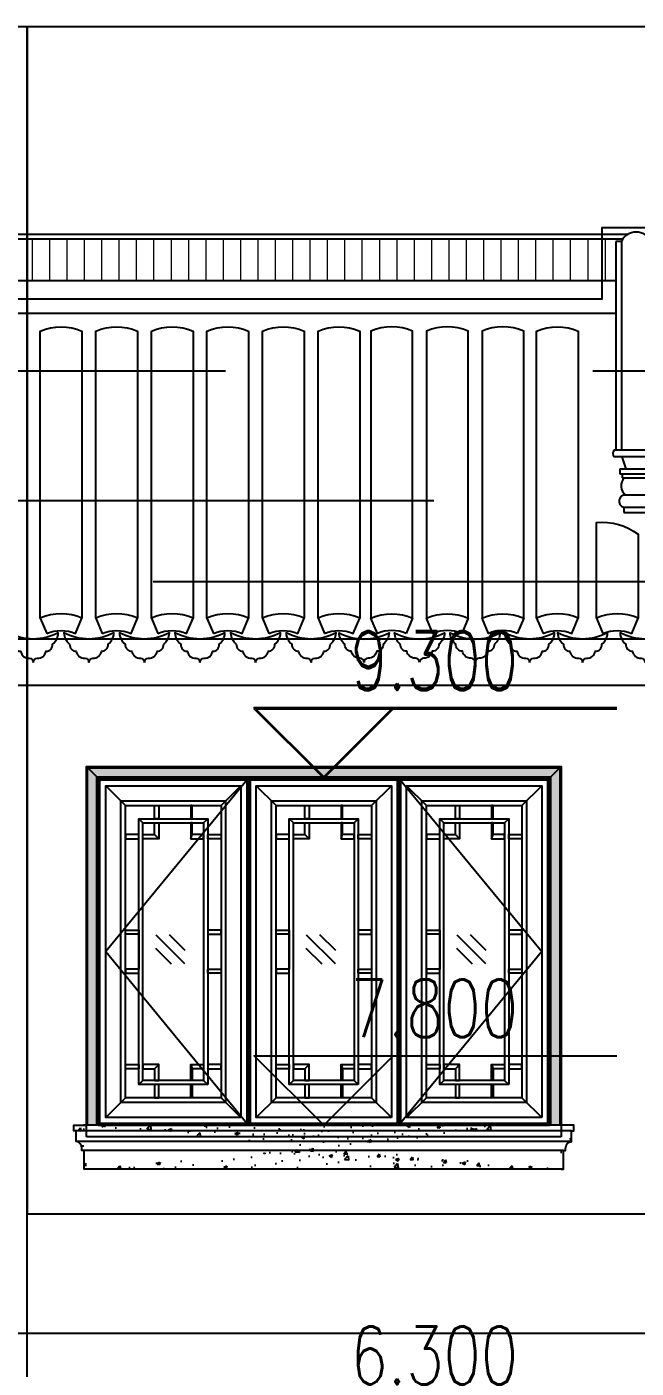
# Model space of a CAD drawing. Extents: x 296441 to 853063, y 459050 to 1117990.
# Drawn here: x 630216 to 632848, y 1089668 to 1095465 of the extents above; entities that cross this region are included whole.
import ezdxf
from ezdxf.xclip import XClip

# ---------------------------------------------------------------- set-up
doc = ezdxf.new("R2010")
doc.units = 0
doc.header["$LTSCALE"] = 1000
doc.header["$XCLIPFRAME"] = 0
for name, pattern in [('CENTER-1', [10, 6.25, -1.25, 1.25, -1.25]), ('CENTER2', [28.574999999999996, 19.05, -3.174999999999999, 3.174999999999999, -3.174999999999999]), ('E1-ELEV-S$0$HIDDEN2', [4.762499999999999, 3.175, -1.5875]), ('E2-E3-ELEV-S$0$$5$CENTER2', [28.575000000000003, 19.05, -3.175, 3.175, -3.175]), ('E2-E3-ELEV-S$0$HIDDEN2', [4.762499999999999, 3.175, -1.5875])]:
    doc.linetypes.add(name, pattern=pattern)
for name, color, linetype in [('95', 95, 'Continuous'), ('E1-ELEV-S$0$A-ELEV-HDDN', 161, 'E1-ELEV-S$0$HIDDEN2'), ('E1-ELEV-S$0$A-ELEV-HEVY', 2, 'Continuous'), ('E1-SECT-6.000-16-24$0$A-ELEV-HEVY', 2, 'Continuous'), ('E1-TEXT-S$0$A-ANNO-LEVL', 3, 'Continuous'), ('E1-TEXT-S$0$A-ANNO-LEVL-TEXT', 255, 'Continuous'), ('E2-E3-ELEV-S$0$$0$A-ELEV-HEVY', 2, 'Continuous'), ('E2-E3-ELEV-S$0$A-ELEV-HDDN', 161, 'E2-E3-ELEV-S$0$HIDDEN2'), ('E2-E3-ELEV-S$0$A-ELEV-HEVY', 2, 'Continuous'), ('E2-E3-ELEV-S$0$A-ELEV-MEDM', 4, 'Continuous'), ('E2-E3-ELEV-S$0$A-ELEV-MEDM-HEVY', 2, 'Continuous'), ('E2-E3-ELEV-S$0$A-ELEV-THIN', 144, 'Continuous'), ('E2-E3-ELEV-S$0$A-ELEV-XTHIN', 5, 'Continuous'), ('E2-E3-ELEV-S$0$G-GRID', 9, 'E2-E3-ELEV-S$0$$5$CENTER2'), ('E2-E3-ELEV-S$0$G-XREF', 2, 'Continuous'), ('E2-E3-TEXT-S$0$A-ANNO-LEVL', 3, 'Continuous'), ('E2-E3-TEXT-S$0$A-ANNO-LEVL-TEXT', 255, 'Continuous'), ('G-GRID', 8, 'CENTER2'), ('G-XREF', 2, 'Continuous'), ('H1-ELEV-N$0$LPM310295$0$A-ELEV-HEVY', 2, 'Continuous'), ('H1-ELEV-N$0$LPM310295$0$A-ELEV-MEDM', 4, 'Continuous'), ('H1-ELEV-N$0$LPM310295$0$A-ELEV-THIN', 145, 'Continuous'), ('ZT1_通用--填充---PM、LM、DY、JD', 8, 'Continuous'), ('主框线', 4, 'Continuous'), ('分格线', 55, 'Continuous'), ('副框内口线', 6, 'Continuous'), ('花格栅', 6, 'Continuous'), ('铝合金花格条', 5, 'Continuous')]:
    doc.layers.add(name, color=color, linetype=linetype)
doc.layers.add('E2-E3-ELEV-S$0$A_PL_4', color=138, linetype='Continuous', lineweight=9)
doc.layers.add('E2-E3-ELEV-S$0$ENTR-DETL-P$0$A-ANNO-NPLT', color=215, linetype='Continuous', plot=False)
doc.layers.add('E2-E3-TEXT-S$0$A-ANNO-NPLT', color=215, linetype='Continuous', plot=False)
doc.styles.add('E1-TEXT-S$0$GOA_01_thin_0.75', font='romans.shx', dxfattribs={"width": 0.75, "bigfont": 'hzdx.shx'})
doc.styles.add('E2-E3-TEXT-S$0$GOA_01_thin_0.75', font='romans.shx', dxfattribs={"width": 0.75, "bigfont": 'hzdx.shx'})

# ---------------------------------------------------------------- blocks, each defined once
blk = doc.blocks.new('E1-ELEV-S')
at = {"layer": 'E1-ELEV-S$0$A-ELEV-HDDN'}
for p, q in [((-120.0000000055879, 10150.00000000116), (6719.999999994412, 10149.99999999767)), ((-120.0000000055879, 9899.99999999348), (6719.999999994412, 9899.99999999348))]:
    blk.add_line(p, q, dxfattribs=at)
at = {"layer": 'E1-ELEV-S$0$A-ELEV-HEVY'}
blk.add_line((-270.0000000055879, 9699.99999999348), (6869.999999994412, 9699.99999999348), dxfattribs=at)
blk = doc.blocks.new('E2-E3-ELEV-S$0$cfdh')
at = {"layer": 'E2-E3-ELEV-S$0$A-ELEV-HDDN'}
for p, q in [((269.5013058764016, 449.9871940054327), (469.5013035935262, 449.9871949982225)), ((469.5013035935262, 449.9871949982225), (1269.501303593512, 199.9871949982225)), ((1269.501303593512, 199.9871949982225), (1256.852192952196, 162.0398630760938))]:
    blk.add_line(p, q, dxfattribs=at)
at = {"layer": 'E2-E3-ELEV-S$0$A-ELEV-MEDM', "ltscale": 0.1}
for p, q in [((-168.6986966973927, 1918.731498606279), (-168.6986966973927, 1610.000000004433)), ((-144.1986967001867, 1918.731498606279), (-168.6986966973927, 1918.731498606279)), ((7.701303285284666, 1918.731498606279), (-16.79869671285269, 1918.731498606279)), ((7.701303284353344, 1918.731498606279), (7.701303284353344, 1727.65082131071)), ((69.4987631754193, 1696.903613181561), (44.99876317821327, 1696.903613181561)), ((69.49876311009575, 1130.250843034159), (69.4987631754193, 1696.903613181561)), ((-168.6986966973927, 1610.000000004433), (-168.6986967668781, 1016.790373409782)), ((1969.075911596447, 1181.594348331713), (2036.456275162316, 1181.594348331713)), ((2037.43998059447, 1153.861710843896), (2036.970132175862, 1176.362101984942)), ((1909.535561881989, 964.4346766381386), (1924.345684105559, 948.9000106377389)), ((1813.727680226817, 826.4536259866181), (1810.954512530036, 810.9189599866841)), ((1810.954512530036, 810.9189599866841), (1832.248424035526, 798.3453441800411)), ((1708.936663880042, 714.6337557540137), (1733.064449288911, 700.6441859428633)), ((1646.149016300245, 536.1634646689381), (1603.182705025218, 507.5746035960365)), ((1646.149016300245, 563.7698843798462), (1646.149016300245, 536.1634646689381)), ((1478.447866868257, 475.9843682244282), (1478.447866868257, 428.8542521607924)), ((1555.911500240705, 478.0822369505513), (1481.618281732342, 475.9843682244282)), ((1564.756445603474, 507.5746035960365), (1553.311539687245, 499.7994852264274)), ((1553.311539687245, 499.7994852264274), (1555.911500239774, 478.0822369505513)), ((1603.182705025218, 507.5746035960365), (1564.756445603474, 507.5746035960365)), ((1478.447866868257, 428.8542521607924), (1508.373117181502, 419.395345927016)), ((1508.373117181502, 425.9706569209557), (1635.007293034374, 425.9706569209557)), ((1508.373117181502, 425.9706569209557), (1508.373117181502, 419.395345927016)), ((1635.007293034374, 425.9706569209557), (1668.579384557001, 417.0032525009337)), ((1668.579384557001, 417.0032525009337), (1668.579384557001, 346.1445040006984)), ((1743.558045296959, 316.5966063232954), (1668.579384557001, 346.1445040006984)), ((1743.558045296959, 316.5966063232954), (1720.30789182338, 250.777474141014)), ((1680.506997035845, 89.6063479970071), (1680.506997035845, 183.8016898089882)), ((1699.891250207118, 211.0755214200217), (1699.891250207118, 89.6063479970071)), ((1541.565374709695, 124.6146071052972), (1404.12619326546, 107.2045538418788)), ((1286.114179736047, 94.42729179960224), (1274.815260854593, 36.90915185472477)), ((1286.114179736047, 94.42729179960224), (1274.815260854593, 36.90915185472477)), ((1694.71302820745, 84.42812599687386), (1685.685219035513, 84.42812599687386)), ((1274.815260854593, 36.90915185472477), (1115.434361077889, 49.30993383870009)), ((1274.815260854593, 36.90915185472477), (1115.434361077889, 49.30993383870009))]:
    blk.add_line(p, q, dxfattribs=at)
for centre, radius, start, end in [((-80.4986967065197, 1890.203488748297), 69.79639923127564, 24.12519511123335, 155.8748048887666), ((-47.05394841756788, 1623.235569949969), 117.9011548108178, 38.66962680011129, 62.32752904244445), ((2402.701074612356, 6030.255778610506), 5427.143023274036, 243.8131260003318, 254.4881045449288), ((1391.835608284018, 1468.346894819089), 644.5412249690828, 296.2669937543792, 333.5834405921531), ((1550.147983044415, 1279.85335285476), 478.1719075071324, 318.7279981490861, 341.9620215754309), ((2002.088290639251, 1198.62132453945), 66.88836849820377, 272.3392693140177, 287.1227589131208), ((2014.629799120157, 1156.52027886434), 22.96458932374894, 288.145168213694, 353.3520672930802), ((1348.174222502901, 1358.223709076443), 706.7668945757389, 311.2014603721041, 324.6092543315891), ((1215.064855227291, 1648.7696448651), 888.0560095794029, 252.7199426357466, 301.3493511197576), ((1530.598963184311, 1110.013254723777), 433.7387274557778, 294.2779693101759, 314.0641650377987), ((1696.219848795823, 696.0076058863524), 37.13519166619599, 295.9837296682393, 7.172484510052715), ((1585.054337228677, 677.5118746615808), 128.3014931528567, 298.9054671511618, 353.3374314651888), ((1832.281620789348, 168.0946481817264), 139.1925489650019, 143.5573682519678, 162.0138451121838), ((1609.989518055721, 190.9038017255116), 61.26672068315759, 328.2186206209279, 12.19870255931723), ((1615.202967171586, 162.0064863676998), 68.84509575495693, 18.45641900323251, 41.733300821352), ((1560.925931382022, 151.4221282333929), 33.06772359390928, 196.8425823493224, 261.7375797471219), ((1603.190208568267, 137.6784628124769), 39.44350919701522, 289.6163151388118, 348.06993241074), ((1629.03206725794, 160.0357680337365), 33.06772359390928, 292.6787061660629, 357.5737035737728), ((1078.340137235864, 78.96016893841806), 39.44350919701522, 201.9274122970387, 217.2655814139351), ((1090.089090579233, 79.53256908318508), 39.44350919701522, 310.8832665470734, 343.6509912689265), ((1309.271412867165, 118.0327339133109), 33.06772359393472, 196.8425823493224, 241.8881586196046), ((1309.271412868096, 118.0327339142423), 33.06772359483405, 241.8881586196046, 261.7375797471219), ((1309.271412868096, 118.0327339142423), 33.06772359483405, 241.8881586196046, 261.7375797471219), ((1339.865765057548, 102.8131290760684), 39.44350919701522, 206.3463534965254, 264.7999707442983), ((1339.865765057548, 102.8131290760684), 39.44350919701522, 206.3463534965254, 264.7999707442983), ((1327.098058621443, 32.66049823843423), 32.21109745441515, 39.09372065861597, 73.4176628357041), ((1327.098058621443, 32.66049823796857), 32.21109745441515, 39.09372065861597, 73.4176628357041), ((1381.36693554002, 39.52408772454146), 32.21109745441515, 120.9986229934875, 155.3225652836007), ((1381.36693554002, 39.52408772454146), 32.21109745441515, 120.9986229934875, 155.3225652836007), ((1351.53569005341, 104.289068492395), 39.44350919701522, 289.6163151388118, 348.06993241074), ((1351.53569005341, 104.289068492395), 39.44350919701522, 289.6163151388118, 348.06993241074), ((1377.377548744, 126.6463737136546), 33.06772359390928, 292.6787061660629, 323.9890773120369), ((1377.377548744, 126.6463737136546), 33.06772359390928, 292.6787061660629, 323.9890773120369), ((1601.551521941117, 207.4881493531029), 117.7883220738937, 269.0901812611098, 269.5454945423112), ((1633.02145405396, 72.91348204462338), 32.21109745441515, 120.9986229934875, 155.3225652836007), ((1685.685219035513, 89.6063479970071), 5.178222000000003, 180, 270), ((1694.71302820745, 89.6063479970071), 5.178222000000003, 270, 0), ((1078.340137235864, 78.96016893841806), 39.44350919701522, 217.2655814139351, 260.3810295724567), ((1060.205220417163, 9.999812696394656), 32.21109745441515, 34.67477952731883, 68.9987217184206), ((1060.205220417163, 9.999812696394656), 32.21109745441515, 34.67477952731883, 68.9987217184206), ((1114.841604377187, 12.66165611081306), 32.21109745441515, 116.5796818410615, 150.9036241042224), ((1114.841604377187, 12.66165611034739), 32.21109745441515, 116.5796818410615, 150.9036241042224), ((1090.089090579233, 79.53256908318508), 39.44350919701522, 285.1973739786649, 310.8832665470734), ((1090.089090579233, 79.53256908318508), 39.44350919701522, 285.1973739786649, 310.8832665470734)]:
    blk.add_arc(centre, radius, start, end, dxfattribs=at)
at = {"layer": 'E2-E3-ELEV-S$0$A-ELEV-MEDM-HEVY'}
for centre, radius, start, end in [((-26.4781584154116, 11328.71054626585), 11328.74148941304, 270.1339149727399, 274.2658941968724), ((-47.63296109806106, 11903.85004000392), 11903.88096556716, 274.1615168235259, 274.5765213667059), ((162.39987645582, 7243.284182486856), 7243.308409298905, 275.8620309257637, 277.0194885448149)]:
    blk.add_arc(centre, radius, start, end, dxfattribs=at)
at = {"layer": 'E2-E3-ELEV-S$0$A-ELEV-THIN'}
for p, q in [((-144.1986967001867, 1918.731498606279), (-144.1986967696284, 1016.790373409782)), ((-16.79869671285269, 1918.731498606279), (-16.7986967832112, 1016.790373409782)), ((7.701303284353344, 1727.65082131071), (7.701303214460495, 1016.790373409782)), ((44.99876311284606, 1141.992159960009), (44.99876317821327, 1696.903613181561)), ((15.53613566890999, 987.7586852589484), (-176.5335292266245, 987.7586852589484)), ((15.05891286120459, 1016.790373409898), (-176.0563064189191, 1016.790373409898)), ((-141.8179563087906, 987.7586852589484), (-125.2856584284018, 936.4841602195847)), ((-17.02333224653557, 987.7586852589484), (-35.71173512931273, 936.4841602195847)), ((-150.421258836941, 936.4841602195847), (-10.57613471984223, 936.4841602195847)), ((-150.421258836941, 936.4841602195847), (-150.421258836941, 915.4872521360267)), ((-10.57613471984223, 936.4841602195847), (-10.57613471984223, 915.4872521360267)), ((1909.535561881989, 964.4346766381386), (1852.68870822902, 964.4346766381386)), ((1852.68870822902, 964.4346766381386), (1869.33583570554, 948.9000106377389)), ((1924.345684105559, 948.9000106377389), (1869.33583570554, 948.9000106377389)), ((-150.421258836941, 915.4872521360267), (-10.57613471984223, 915.4872521360267)), ((-141.2954552042793, 915.4872521360267), (-141.2954552052106, 897.502559122895)), ((-141.2954552052106, 897.502559122895), (-19.70193835250393, 897.502559122895)), ((-19.70193835250393, 915.4872521360267), (-19.70193835250393, 897.502559122895)), ((-35.973975378045, 823.3254961015518), (-125.0234181787382, 823.3254961015518)), ((1740.177464518725, 826.4536259866181), (1737.404296821944, 810.9189599866841)), ((1813.727680226817, 826.4536259866181), (1740.177464518725, 826.4536259866181)), ((-135.2085714824061, 771.3042833374675), (-25.78882207530842, 771.3042833374675)), ((-133.8561285901378, 771.3042833374675), (-133.8561285901378, 747.3750839813474)), ((-27.14126496757672, 771.3042833374675), (-27.14126496757672, 747.3750839813474)), ((1810.954512530036, 810.9189599866841), (1737.404296821944, 810.9189599866841)), ((1752.23812569867, 810.9189599866841), (1773.532037204161, 798.3453441800411)), ((1832.248424035526, 798.3453441800411), (1773.532037204161, 798.3453441800411)), ((-133.8561285901378, 747.3750839813474), (-27.14126496757672, 747.3750839813474)), ((1708.936663880042, 714.6337557540137), (1629.041642856813, 714.6337557540137)), ((1629.041642856813, 714.6337557540137), (1652.733528003126, 700.6441859428633)), ((1733.064449288911, 700.6441859428633), (1652.733528003126, 700.6441859428633)), ((1501.464604765206, 521.7682007884468), (1467.13917138151, 499.4317821942132)), ((1512.210363364808, 507.5746035960365), (1501.464604765206, 521.7682007884468)), ((1564.698716613493, 536.1634646689381), (1512.210363364808, 507.5746035960365)), ((1564.698716613493, 564.8213731677133), (1564.698716613493, 536.1634646689381)), ((1564.698716613493, 563.7698843798462), (1646.149016300245, 563.7698843798462)), ((1646.149016300245, 536.1634646689381), (1564.698716613493, 536.1634646689381)), ((1469.728450207069, 477.8037574768859), (1392.144731523498, 483.8819429737378)), ((1481.618281732342, 475.9843682244282), (1392.144731523498, 483.8819429737378)), ((1392.144731523498, 483.8819429737378), (1392.144731523498, 425.1048494710449)), ((1553.311539687245, 499.7994852264274), (1467.13917138151, 499.4317821942132)), ((1467.13917138151, 499.4317821942132), (1469.728450207069, 477.8037574768859)), ((1564.756445603474, 507.5746035960365), (1512.210363364808, 507.5746035960365)), ((1508.373117181502, 383.2308035244096), (1392.144731523498, 425.1048494710449)), ((1537.395743876725, 417.0032525009337), (1508.373117181502, 425.9706569209557)), ((1508.373117181502, 419.395345927016), (1508.373117181502, 383.2308035244096)), ((1537.395743876725, 417.0032525009337), (1668.579384557001, 417.0032525009337)), ((1537.395743876725, 345.4685879100907), (1537.395743876725, 417.0032525009337)), ((1617.151929737098, 314.580474730381), (1537.395743876725, 345.4685879100907)), ((1617.384658489464, 314.6913023547131), (1640.627356670884, 248.8932754469897)), ((1665.332966901449, 209.9976180007543), (1699.891250207176, 211.0755214218843))]:
    blk.add_line(p, q, dxfattribs=at)
for points in [[(-251.879176825707, 291.5000082629595), (-251.8791760098684, 704.309561332022, -0.1926115129468272), (-71.87917604991526, 653.9769418223623), (-71.87917679217935, 291.5000082359511)], [(-11.87917682570696, 291.5000082629595), (-11.87917600986839, 718.1302858998861, -0.1907316668871903), (168.1208239500847, 661.3379383648607), (168.1208232078206, 291.5000082359511)], [(228.120823174293, 291.5000082629595), (228.1208239901316, 645.412361560655, -0.1968188037593983), (408.1208239500847, 612.9188039799083), (408.1208232078206, 291.5000082359511)], [(468.120823174293, 291.5000073148731), (468.1208239901316, 596.717321992186, -0.195296379146535), (648.1208239500847, 556.9747580986332), (648.1208232078206, 291.5000072878647)], [(708.120823174293, 291.5000073148731), (708.1208239901316, 524.1047177564215, -0.1979438243876192), (888.1208239500847, 498.0928507286917), (888.1208232078206, 291.5000072878647)], [(948.1208232284553, 291.5000064525848), (948.1208240442938, 444.1047168941332, -0.1979438243876192), (1128.120824004247, 418.0928498664034), (1128.120823261983, 291.5000064255764)], [(1188.12082348176, 291.5000050453564), (1188.120824297599, 383.5581994183922, -0.1979438243876192), (1368.120824257552, 357.5463323906624), (1368.120823515288, 291.500005018348)], [(-224.1869096220034, 225.0383727911722, -0.1999999998863418), (-99.57152494457841, 225.038372831219), (-71.87917677820951, 291.5000082094084, 0.1999999999128089), (-251.879176825707, 291.5000082629595), (-224.1868287338439, 225.038372831219)], [(15.81309037799656, 225.0383727911722, -0.1999999998863418), (140.4284750554216, 225.038372831219), (168.1208232217905, 291.5000082094084, 0.1999999999128089), (-11.87917682570696, 291.5000082629595), (15.81317126615613, 225.038372831219)], [(255.8130903779966, 225.0383727911722, -0.1999999998863418), (380.4284750554216, 225.038372831219), (408.1208232217905, 291.5000082094084, 0.1999999999128089), (228.120823174293, 291.5000082629595), (255.8131712661561, 225.038372831219)], [(495.8130903779966, 225.0383718430858, -0.1999999998863418), (620.4284750554216, 225.0383718831326), (648.1208232217905, 291.500007261322, 0.1999999999128089), (468.120823174293, 291.5000073148731), (495.8131712661561, 225.0383718831326)], [(735.8130903779966, 225.0383718430858, -0.1999999998863418), (860.4284750554216, 225.0383718831326), (888.1208232217905, 291.500007261322, 0.1999999999128089), (708.120823174293, 291.5000073148731), (735.8131712661561, 225.0383718831326)], [(975.8130904321588, 225.0383709807975, -0.1999999998863418), (1100.428475109584, 225.0383710208444), (1128.120823275953, 291.5000063990337, 0.1999999999128089), (948.1208232284553, 291.5000064525848), (975.8131713203184, 225.0383710208444)], [(1215.813090685464, 225.0383695735691, -0.1999999998863418), (1340.428475362889, 225.0383696136159), (1368.120823529258, 291.5000049918053, 0.1999999999128089), (1188.12082348176, 291.5000050453564), (1215.813171573624, 225.0383696136159)], [(-41.87917532441497, 100.0000075383905, -0.4086840473709477), (-24.21963914525986, 117.9967873988535, 0.3710916077769059), (12.96163427042484, 148.2109221543978, 0.424353686270066), (41.24872772446543, 178.1812382636454, 0.213335491750496), (66.12083140066534, 227.560542680123, -0.2445723906024019), (-149.8787689166638, 227.5605426666189, 0.213335491750496), (-125.0066652739915, 178.1812382771495, 0.424353686270066), (-96.71957186651707, 148.210922167902, 0.3710916077769059), (-59.53829845735163, 117.9967873317983, -0.4086840473709477), (-41.87876227167726, 100.0000075113821)], [(198.120824675585, 100.0000075383905, -0.4086840473709477), (215.7803608547401, 117.9967873988535, 0.3710916077769059), (252.9616342704248, 148.2109221543978, 0.424353686270066), (281.2487277244654, 178.1812382636454, 0.213335491750496), (306.1208314006653, 227.560542680123, -0.2445723906024019), (90.12123108333617, 227.5605426666189, 0.213335491750496), (114.9933347260085, 178.1812382771495, 0.424353686270066), (143.2804281334829, 148.210922167902, 0.3710916077769059), (180.4617015426484, 117.9967873317983, -0.4086840473709477), (198.1212377283227, 100.0000075113821)], [(438.120824675585, 100.0000065898384, -0.4086840473709477), (455.7803608547401, 117.9967864503014, 0.3710916077769059), (492.9616342704248, 148.2109212058458, 0.424353686270066), (521.2487277244654, 178.1812373150933, 0.213335491750496), (546.1208314006653, 227.560541731571, -0.2445723906024019), (330.1212310833362, 227.5605417180668, 0.213335491750496), (354.9933347260085, 178.1812373285975, 0.424353686270066), (383.2804281334829, 148.21092121935, 0.3710916077769059), (420.4617015426484, 117.9967863832462, -0.4086840473709477), (438.1212377283227, 100.0000065628301)], [(678.120824675585, 100.0000065898384, -0.4086840473709477), (695.7803608547401, 117.9967864503014, 0.3710916077769059), (732.9616342704248, 148.2109212058458, 0.424353686270066), (761.2487277244654, 178.1812373150933, 0.213335491750496), (786.1208314006653, 227.560541731571, -0.2445723906024019), (570.1212310833362, 227.5605417180668, 0.213335491750496), (594.9933347260085, 178.1812373285975, 0.424353686270066), (623.2804281334829, 148.21092121935, 0.3710916077769059), (660.4617015426484, 117.9967863832462, -0.4086840473709477), (678.1212377283227, 100.0000065628301)], [(918.1208247297473, 100.0000057275502, -0.4086840473709477), (935.7803609089024, 117.9967855880132, 0.3710916077769059), (972.9616343245871, 148.2109203435575, 0.424353686270066), (1001.248727778628, 178.181236452805, 0.213335491750496), (1026.120831454828, 227.5605408692827, -0.2445723906024019), (810.1212311374984, 227.5605408557785, 0.213335491750496), (834.9933347801707, 178.1812364663092, 0.424353686270066), (863.2804281876452, 148.2109203570617, 0.3710916077769059), (900.4617015968106, 117.9967855209579, -0.4086840473709477), (918.121237782485, 100.0000057005418)], [(1158.120824983052, 100.0000043203218, -0.4086840473709477), (1175.780361162208, 117.9967841807847, 0.3710916077769059), (1212.961634577892, 148.2109189363291, 0.424353686270066), (1241.248728031933, 178.1812350455766, 0.213335491750496), (1266.120831708133, 227.5605394620543, -0.2445723906024019), (1050.121231390804, 227.5605394485501, 0.213335491750496), (1074.993335033476, 178.1812350590808, 0.424353686270066), (1103.28042844095, 148.2109189498333, 0.3710916077769059), (1140.461701850116, 117.9967841137295, -0.4086840473709477), (1158.12123803579, 100.0000042933134)]]:
    blk.add_lwpolyline(points, format="xyb", dxfattribs=at)
for centre, radius, start, end in [((2004.124547693908, 1183.837577763745), 35.12034980756928, 183.6621256014428, 282.1680252768212), ((2010.07505228839, 1176.362101984942), 26.89507988733021, 273.0950593941124, 11.21802127660919), ((1244.704433443068, 1495.143420785), 807.0295220756068, 304.969374720376, 334.2050259210379), ((2002.528476172156, 1177.664403359206), 45.93282474003929, 227.1987274486474, 272.8576531310275), ((2132.465177889942, 5437.107608549097), 4846.3336693051, 243.9964349349552, 255.6448267835816), ((2207.349393564306, 5625.863252691259), 5073.664973616526, 244.3074292748763, 255.3305882584074), ((-155.1608422975551, 1001.927127460749), 25.64247454862239, 144.5752071551745, 213.5413067776373), ((2149.395195389196, 5481.5055871236), 4945.1896873904, 244.3364156059956, 255.5346398192943), ((-5.836551259228145, 1001.927127460749), 25.64247454862239, 326.4586932223627, 35.42479284482552), ((2390.93345698624, 6101.79004028047), 5632.368548867882, 245.0874229597009, 254.6868800175038), ((1433.75767346847, 1294.159596418296), 555.8169815604288, 300.6141228081088, 321.5980135847788), ((1433.75767346847, 1294.159596418296), 555.8169815604288, 300.6141228081088, 321.5980135847788), ((-97.97865980952338, 863.0265740093637), 47.88233721997513, 133.9443085647144, 235.773608786843), ((-63.0187337500538, 863.0265740093637), 47.8823372222254, 304.2263912131569, 46.05569143528561), ((-127.5595287428732, 796.8764942812595), 26.69168086479158, 84.30484644396145, 253.3472647571035), ((-33.43786481390998, 796.8764942812595), 26.69168086479158, 286.6527352428965, 95.69515355603856), ((3005.192792176298, 8396.833913616636), 8145.804320366338, 248.1686591314772, 254.9581940037561), ((1205.173247219107, 1692.381537625366), 1014.958965048192, 253.8281006250497, 300.2713253444564), ((1215.633223024241, 1663.430772878495), 964.3347994732785, 252.8268819990123, 300.650027058519), ((1201.94709233199, 1673.10766784268), 1021.417813197765, 253.6324403447319, 300.3362907339122), ((1397.416944694734, 1283.92416616742), 614.2062806385669, 288.5699424227384, 307.7603113215542), ((1540.307876580424, 1145.622432346256), 396.1576010894355, 296.7525703672399, 302.3415032950671), ((1203.945697311356, 1630.886809599851), 1007.359311376853, 252.6449978042241, 292.720137400643), ((1615.888927510037, 696.0076058863524), 37.13519166619599, 295.9837296682393, 7.172484510052715), ((1504.723415942892, 677.5118746615808), 128.3014931528567, 298.9054671511618, 353.3374314651888), ((1181.96328205899, 1453.013391038203), 967.6134027785832, 252.5103466999097, 293.4316882994834), ((1439.194034929416, 337.2621098419513), 99.64930434497875, 66.80137954162122, 118.1738730102833), ((1603.749187375448, 197.9886434122782), 161.7192428044881, 66.36672455895686, 114.2236965499915), ((1681.171954172751, 228.0980567743864), 107.6000564334951, 80.59266152998595, 126.511301021155), ((1681.679959619505, 202.9405850733492), 61.61952581275882, 90.81492848823078, 131.7765403451025), ((1181.18863089486, -70.2254789715771), 559.3931731479777, 29.8065911172924, 34.78322266100659), ((1682.699877716688, 206.4633918244253), 58.12142992667493, 49.67974612815602, 91.86970795778238)]:
    blk.add_arc(centre, radius, start, end, dxfattribs=at)
blk = doc.blocks.new('*U1415')
at = {"layer": 'ZT1_通用--填充---PM、LM、DY、JD', "ltscale": 1000}
h = blk.add_hatch(dxfattribs=at)
h.set_pattern_fill('混凝土', color=256, scale=10)
h.set_pattern_definition([(49.99999999999999, (1249.999998137448, -1549.999999993922), (71.72601826007535, -6.275213498259511), [7.5, -82.5]), (355, (1249.999998137448, -1549.999999993922), (-13.8751333613, 75.21921337000119), [6, -66]), (100.4514, (1255.977166137446, -1550.522933993915), (57.85093817140216, 68.94395420609536), [6.374019000000001, -70.1142112]), (46.18420000000002, (1249.999998137448, -1529.999999993922), (106.7241048625644, -16.55190143290181), [11.24999999999999, -123.7499999999999]), (96.6356, (1258.893672637444, -1531.379330693923), (93.46627055487033, 97.41178709004417), [9.561028799999999, -105.1713]), (351.1842, (1249.999998137448, -1529.999999993922), (93.46619451336272, 97.41186009253246), [9, -99]), (21, (1259.999998137448, -1534.999999993922), (59.69070521184616, -40.26188906653388), [7.5, -82.5]), (326.0000000000001, (1259.999998137448, -1534.999999993922), (24.33153319215817, 72.5150045046853), [6, -66]), (71.4514, (1264.974221437448, -1538.355160593918), (84.02226285814899, 32.25304967099524), [6.374019000000001, -70.1142112]), (37.50000000000001, (1249.999998137448, -1549.999999993922), (1.215985531729067, 33.28938538313115), [0, -65.19999999999999, 0, -67, 0, -66.25]), (7.499999999999999, (1249.999998137448, -1549.999999993922), (26.30695374421486, 39.44117118823603), [0, -38.2, 0, -63.7, 0, -25.25]), (327.5, (1227.699998137445, -1549.999999993922), (53.3822436172409, -2.255487173437976), [0, -25, 0, -78, 0, -103.5]), (317.5, (1217.699998137445, -1549.999999993922), (58.31861693423862, 10.01049823323177), [0, -32.5, 0, -51.8, 0, -73.5])])
h.paths.add_polyline_path([(-49.99999999990687, -1549.999999992649), (-50, 50), (1999.999998137821, 49.99999999872719), (1999.999998137681, -1549.999999993922), (1624.999998136982, -1549.999999993689)])
edge = h.paths.add_edge_path(flags=16)
edge.add_line((1949.999998137681, -1499.999999993922), (1624.999998136982, -1499.999999993689))
edge.add_line((1624.999998136982, -1499.999999993689), (-3.724380803760141e-10, -1499.999999993115))
edge.add_line((-3.725304509316629e-10, -1499.999998126628), (0, 0))
edge.add_line((0, 0), (1949.999998137821, -1.272809413421783e-09))
edge.add_line((1949.999998137821, -1.272809413421783e-09), (1949.999998138845, -1499.999998127784))
at = {"layer": 'H1-ELEV-N$0$LPM310295$0$A-ELEV-HEVY', "extrusion": (0, 0, -1)}
blk.add_lwpolyline([(-1949.999998137681, -1499.999998127901), (-1949.999998137681, -1499.999999993922), (-1624.999998136982, -1499.999999993689), (3.725304509316629e-10, -1499.999999993115), (3.725304509316629e-10, -1499.999998126628), (0, 0), (-1949.999998137821, -1.272809413421783e-09), (-1949.999998138845, -1499.999998127784)], dxfattribs=at)
at = {"layer": 'H1-ELEV-N$0$LPM310295$0$A-ELEV-MEDM', "extrusion": (0, 0, -1)}
blk.add_lwpolyline([(49.99999999990687, -1549.999999992649), (50, 50), (-1999.999998137821, 49.99999999872719), (-1999.999998137681, -1549.999999993922), (-1624.999998136982, -1549.999999993689), (50.00000000037253, -1549.999999993115)], dxfattribs=at)
at = {"layer": 'H1-ELEV-N$0$LPM310295$0$A-ELEV-THIN', "extrusion": (0, 0, -1)}
for points in [[(44.99999999990687, -1544.99999980605), (45, 45), (-1994.999998137821, 44.99999999872719), (-1994.999998137681, -1544.999999807323), (-1994.999998137681, -1544.999999993922), (-1624.999998136982, -1544.999999993689), (45.00000000037253, -1544.999999993115), (45.00000000037253, -1544.999999806515)], [(4.999999999906869, -1504.999998313227), (5, 5), (-1954.999998137821, 4.999999998727191), (-1954.999998137681, -1504.9999983145), (-1954.999998137681, -1504.999999993922), (-1624.999998136982, -1504.999999993689), (5.00000000037253, -1504.999999993115), (5.00000000037253, -1504.999998313693)]]:
    blk.add_lwpolyline(points, dxfattribs=at)
at = {"layer": '分格线', "ltscale": 1000}
for points in [[(-4.656612873077393e-10, -1.86555553227663e-06), (-50, 50)], [(1949.999998137821, -1.866711926368225e-06), (2000.00000000326, 49.99999999872719)], [(-8.381917382394022e-10, -1499.999998127559), (-50.00000000037253, -1549.999999993115)], [(1949.999998138147, -1499.999998128366), (1999.999998137681, -1549.999999993922)]]:
    blk.add_lwpolyline(points, dxfattribs=at)
blk = doc.blocks.new('E2-E3-ELEV-S$0$cfdhf')
at = {"layer": 'E2-E3-ELEV-S$0$$0$A-ELEV-HEVY'}
blk.add_lwpolyline([(-1.164153218269348e-10, -190.000317406375), (9.999999999883585, -190.000317406375), (9.999999999883585, -110.000317406375), (19.99999999988358, -110.000317406375), (19.99999999988358, -100.000317406375, -0.3620499351813308), (44.99999999988358, -70.00031740637496), (44.99999999988358, -25.00031740637496), (54.99999999988358, -25.00031740637496), (54.99999999988358, -0.0003174063749611378), (0, 0.006060618790797889)], format="xyb", dxfattribs=at)
blk = doc.blocks.new('*U1496')
at = {"layer": 'ZT1_通用--填充---PM、LM、DY、JD', "ltscale": 5000}
h = blk.add_hatch(dxfattribs=at)
h.set_pattern_fill('混凝土', color=256, scale=20)
h.set_pattern_definition([(49.99999999999999, (-55.00000000843193, -190.0066954315407), (143.4520365201507, -12.55042699651902), [15, -165]), (355, (-55.00000000843193, -190.0066954315407), (-27.7502667226, 150.4384267400024), [12, -132]), (100.4514, (-43.04566400843193, -191.0525634315407), (115.7018763428043, 137.8879084121907), [12.748038, -140.2284224]), (46.18420000000002, (-55.00000000843193, -150.0066954315407), (213.4482097251289, -33.10380286580362), [22.49999999999999, -247.4999999999999]), (96.6356, (-37.21265100843193, -152.7653568315407), (186.9325411097407, 194.8235741800883), [19.1220576, -210.3426]), (351.1842, (-55.00000000843193, -150.0066954315407), (186.9323890267254, 194.8237201850649), [18, -198]), (21, (-35.00000000843193, -160.0066954315407), (119.3814104236923, -80.52377813306776), [15, -165]), (326.0000000000001, (-35.00000000843193, -160.0066954315407), (48.66306638431634, 145.0300090093706), [12, -132]), (71.4514, (-25.05155340843192, -166.7170166315407), (168.044525716298, 64.50609934199048), [12.748038, -140.2284224]), (37.50000000000001, (-55.00000000843193, -190.0066954315407), (2.431971063458134, 66.5787707662623), [0, -130.4, 0, -134, 0, -132.5]), (7.499999999999999, (-55.00000000843193, -190.0066954315407), (52.61390748842972, 78.88234237647205), [0, -76.39999999999999, 0, -127.4, 0, -50.5]), (327.5, (-99.60000000843192, -190.0066954315407), (106.7644872344818, -4.510974346875951), [0, -50, 0, -156, 0, -207]), (317.5, (-119.6000000084319, -190.0066954315407), (116.6372338684772, 20.02099646646354), [0, -65, 0, -103.6, 0, -147])])
edge = h.paths.add_edge_path()
edge.add_line((1.164153218269348e-10, -190.0063780251658), (-9.999999999883585, -190.0063780251658))
edge.add_line((-9.999999999883585, -190.0063780251658), (-9.999999999883585, -110.0063780251658))
edge.add_line((-9.999999999883585, -110.0063780251658), (-19.99999999988358, -110.0063780251658))
edge.add_line((-19.99999999988358, -110.0063780251658), (-19.99999999988358, -100.0063780251658))
edge.add_arc((-50.49999999988358, -100.0063780251658), 30.5, 0, 79.61114218453038)
edge.add_line((-44.99999999988358, -70.00637802516576), (-44.99999999988358, -25.00637802516576))
edge.add_line((-44.99999999988358, -25.00637802516576), (-54.99999999988358, -25.00637802516576))
edge.add_line((-54.99999999988358, -25.00637802516576), (-54.99999999988358, -0.006378025165759027))
edge.add_line((-54.99999999988358, -0.006378025165759027), (0, 0))
edge = h.paths.add_edge_path()
edge.add_line((2049.999999998786, -190.0063780251658), (2059.999999998786, -190.0063780251658))
edge.add_line((2059.999999998786, -190.0063780251658), (2059.999999998786, -110.0063780251658))
edge.add_line((2059.999999998786, -110.0063780251658), (2069.999999998786, -110.0063780251658))
edge.add_line((2069.999999998786, -110.0063780251658), (2069.999999998786, -100.0063780251658))
edge.add_arc((2100.499999998786, -100.0063780251658), 30.5, 100.38885781546958, 180, ccw=False)
edge.add_line((2094.999999998786, -70.00637802516579), (2094.999999998786, -25.00637802516579))
edge.add_line((2094.999999998786, -25.00637802516578), (2104.999999998786, -25.00637802516578))
edge.add_line((2104.999999998786, -25.00637802516578), (2104.999999998786, -0.006378025165783896))
edge.add_line((2104.999999998786, -0.006378025165784927), (2049.999999998902, -2.590028885807172e-14))
edge = h.paths.add_edge_path()
edge.add_line((2062.488281009087, -0.001593011431421908), (-12.48828103626147, -0.001593011431396008))
edge.add_line((2059.999999998902, -190.0066954315407), (-10, -190.0066954315407))
at = {"layer": 'E2-E3-ELEV-S$0$A-ELEV-HEVY'}
for p, q in [((2062.488281009087, -0.001593011431421908), (-12.48828103626147, -0.001593011431396008)), ((2059.999999998902, -190.0066954315407), (-10, -190.0066954315407))]:
    blk.add_line(p, q, dxfattribs=at)
at = {"layer": 'E2-E3-ELEV-S$0$A-ELEV-XTHIN'}
for p, q in [((2094.999999998902, -25.00669543154075), (-45, -25.00669543154072)), ((2094.998268972916, -70.00669543154075), (-44.99826897401363, -70.00669543154072)), ((2059.999999998902, -110.0066954315407), (-10, -110.0066954315407))]:
    blk.add_line(p, q, dxfattribs=at)
at = {"layer": 'E2-E3-ELEV-S$0$G-XREF'}
blk.add_line((2049.999999998902, -2.590042438334328e-14), (0, 0), dxfattribs=at)
at = {"layer": 'E2-E3-ELEV-S$0$A-ELEV-HEVY', "xscale": -1}
blk.add_blockref('E2-E3-ELEV-S$0$cfdhf', (0, -0.006060618790797889), dxfattribs=at)
at = {"layer": 'E2-E3-ELEV-S$0$A-ELEV-HEVY'}
blk.add_blockref('E2-E3-ELEV-S$0$cfdhf', (2049.999999998902, -0.00606061879082379), dxfattribs=at)
blk = doc.blocks.new('单层玻璃')
at = {"layer": '95'}
for p, q in [((-1.216571543132886, -0.08520069334190339), (0.08520069322548807, 1.216571543191094)), ((-1.183139254106209, -1.183139254106209), (1.183139254106209, 1.183139254106209)), ((-0.08520069322548807, -1.216571543249302), (1.216571543132886, 0.08520069334190339))]:
    blk.add_line(p, q, dxfattribs=at)
blk = doc.blocks.new('20200327103007')
at = {"color": 8}
for p, q in [((118.8000094052404, -118.8000094052404), (33.00000940542668, -33.00000940519385)), ((531.1999905947596, -118.8000094052404), (616.999990595039, -33.00000940519385)), ((118.8000094052404, -1381.19999059476), (33.00000940542668, -1466.999990594806)), ((531.1999905947596, -1381.19999059476), (616.999990595039, -1466.999990594806))]:
    blk.add_line(p, q, dxfattribs=at)
blk.add_lwpolyline([(616.999990595039, -1466.999990594806), (33.00000940542668, -1466.999990594806), (33.00000940542668, -33.00000940519385), (616.999990595039, -33.00000940519385)], close=True)
at = {"color": 2, "ltscale": 250}
blk.add_lwpolyline([(531.1999905947596, -1381.19999059476), (118.8000094052404, -1381.19999059476), (118.8000094052404, -118.8000094052404), (531.1999905947596, -118.8000094052404)], close=True, dxfattribs=at)
at = {"layer": '主框线'}
blk.add_lwpolyline([(642, -1492), (8, -1492), (8, -8), (642, -8)], close=True, dxfattribs=at)
at = {"layer": '副框内口线', "linetype": 'CENTER-1', "ltscale": 40}
blk.add_lwpolyline([(650, -1500), (0, -1500), (0, 0), (650, 0)], close=True, dxfattribs=at)
at = {"layer": '花格栅', "color": 6, "ltscale": 250}
blk.add_lwpolyline([(551.1999905947596, -1401.19999059476), (98.80000940524042, -1401.19999059476), (98.80000940524042, -98.80000940524042), (551.1999905947596, -98.80000940524042)], close=True, dxfattribs=at)
at = {"layer": '铝合金花格条'}
for p, q in [((175.800009411294, -675), (175.8000094103627, -825)), ((474.1999905924313, -675), (474.1999905915, -825))]:
    blk.add_line(p, q, dxfattribs=at)
for points in [[(243.8000094075687, -118.8000094013987), (261.8000094075687, -118.8000094004674), (261.8000094103627, -175.8000094004674), (243.8000094103627, -175.8000094013987)], [(406.1999905942939, -118.8000094013987), (400.1999905942939, -118.8000094004674), (400.1999905915, -175.8000094004674), (406.1999905915, -175.8000094013987)], [(474.1999905915, -1324.19999059476), (175.8000094103627, -1324.19999059476), (175.8000094103627, -175.8000094055897), (474.1999905915, -175.8000094055897)], [(456.1999905915, -1306.19999059476), (193.8000094103627, -1306.19999059476), (193.8000094103627, -193.8000094055897), (456.1999905915, -193.8000094055897)], [(118.8000094061717, -243.8000094027957), (118.8000094052404, -261.8000094027957), (175.8000094052404, -261.8000094055897), (175.8000094061717, -243.8000094055897)], [(531.1999905947596, -243.8000094027957), (531.1999905956909, -261.8000094027957), (474.1999905956909, -261.8000094055897), (474.1999905947596, -243.8000094055897)], [(175.800009411294, -675), (118.800009411294, -675), (118.800009411294, -657), (175.800009411294, -657)], [(474.1999905915, -675), (531.1999905915, -675), (531.1999905915, -657), (474.1999905915, -657)], [(175.800009411294, -825), (118.800009411294, -825), (118.800009411294, -843), (175.800009411294, -843)], [(474.1999905915, -825), (531.1999905915, -825), (531.1999905915, -843), (474.1999905915, -843)], [(118.8000094061717, -1256.199990597088), (118.8000094052404, -1238.199990597088), (175.8000094052404, -1238.199990594294), (175.8000094061717, -1256.199990594294)], [(531.1999905947596, -1256.199990597554), (531.1999905956909, -1238.199990597554), (474.1999905956909, -1238.19999059476), (474.1999905947596, -1256.19999059476)], [(243.8000094075687, -1381.199990598951), (261.8000094075687, -1381.199990599882), (261.8000094103627, -1324.199990599882), (243.8000094103627, -1324.199990598951)], [(406.1999905942939, -1381.199990598951), (400.1999905942939, -1381.199990599882), (400.1999905915, -1324.199990599882), (406.1999905915, -1324.199990598951)]]:
    blk.add_lwpolyline(points, close=True, dxfattribs=at)
for points in [[(193.8000094103627, -193.8000094055897), (175.8000094103627, -175.8000094055897)], [(261.8000094094314, -261.8000094055897), (243.8000094094314, -243.8000094055897), (243.8000094094314, -193.8000094055897), (261.8000094094314, -193.8000094055897), (261.8000094094314, -261.8000094055897), (193.8000094094314, -261.8000094055897), (193.8000094094314, -243.8000094055897), (243.8000094094314, -243.8000094055897)], [(400.1999905924313, -261.8000094055897), (406.1999905924313, -243.8000094055897), (406.1999905924313, -193.8000094055897), (400.1999905924313, -193.8000094055897), (400.1999905924313, -261.8000094055897), (456.1999905924313, -261.8000094055897), (456.1999905924313, -243.8000094055897), (406.1999905924313, -243.8000094055897)], [(456.1999905915, -193.8000094055897), (474.1999905915, -175.8000094055897)], [(261.8000094094314, -1238.19999059476), (243.8000094094314, -1256.19999059476), (243.8000094094314, -1306.19999059476), (261.8000094094314, -1306.19999059476), (261.8000094094314, -1238.19999059476), (193.8000094094314, -1238.19999059476), (193.8000094094314, -1256.19999059476), (243.8000094094314, -1256.19999059476)], [(400.1999905924313, -1238.19999059476), (406.1999905924313, -1256.19999059476), (406.1999905924313, -1306.19999059476), (400.1999905924313, -1306.19999059476), (400.1999905924313, -1238.19999059476), (456.1999905924313, -1238.19999059476), (456.1999905924313, -1256.19999059476), (406.1999905924313, -1256.19999059476)]]:
    blk.add_lwpolyline(points, dxfattribs=at)
at = {"layer": '铝合金花格条', "elevation": -0.06302419923047158}
for points in [[(193.8000094103627, -1306.19999059476), (175.8000094103627, -1324.19999059476)], [(456.1999905915, -1306.19999059476), (474.1999905915, -1324.19999059476)]]:
    blk.add_lwpolyline(points, dxfattribs=at)
at = {"extrusion": (0, 0, -1), "xscale": 52.5, "yscale": 52.5, "zscale": -52.5}
blk.add_blockref('单层玻璃', (-313.1052317788854, -740.4806957957335), dxfattribs=at)
blk = doc.blocks.new('20200327103136')
at = {"ltscale": 1000}
blk.add_lwpolyline([(0, -1500), (1950, -1500), (1950, 0), (0, 0)], close=True, dxfattribs=at)
for points in [[(650, 0), (33.00000940542668, -750), (650, -1500)], [(1300, 0), (1916.999990594573, -750), (1300, -1500)]]:
    blk.add_lwpolyline(points, dxfattribs=at)
for p in [(0, 0), (650, 0), (1300, 0)]:
    blk.add_blockref('20200327103007', p, dxfattribs=at)
blk = doc.blocks.new('E2-E3-ELEV-S')
at = {"layer": 'E2-E3-ELEV-S$0$A_PL_4'}
h = blk.add_hatch(dxfattribs=at)
h.set_pattern_fill('ANSI31', color=256, scale=600, angle=45, style=0)
h.set_pattern_definition([(90, (-13559.99999893643, 2179.999999232357), (-75, 1.4210854715202e-14), [])])
edge = h.paths.add_edge_path()
edge.add_arc((3149.610053080833, 11590.20348874177), 69.79639923127573, 24.125195094611, 34.76277890872474)
edge.add_line((3206.949176238384, 11629.99999990989), (4109.999999994359, 11629.99999999351))
edge.add_line((4109.999999994412, 11629.99999999348), (4109.999999994412, 11449.99999999348))
edge.add_line((4109.999999994412, 11449.99999999348), (3237.810053071676, 11449.99999991272))
edge.add_line((3237.810053071706, 11449.99999991269), (3237.810053071705, 11618.73149859955))
edge.add_line((3237.810053071706, 11618.73149859975), (3213.310053074511, 11618.73149859975))
edge = h.paths.add_edge_path()
edge.add_line((-2144.1132056145, 11449.99999941443), (-2083.59380517505, 11482.45955254746))
edge.add_line((-2083.593805174809, 11482.45955254743), (-1964.584300912322, 11530.69672744329))
edge.add_line((-1964.584300912451, 11530.69672744325), (-1799.999999986494, 11553.71145216439))
edge.add_line((-1799.999999986496, 11553.71145216445), (-1635.415699060075, 11530.69672744326))
edge.add_line((-1635.415699060075, 11530.69672744325), (-1483.457606064607, 11463.41814512642))
edge.add_line((-1483.457606064621, 11463.41814512643), (-1460.052654515039, 11449.99999947777))
edge.add_line((-1460.052654515021, 11449.99999947776), (3061.410053089933, 11449.99999989643))
edge.add_line((3061.41005308996, 11449.99999989639), (3061.410053089959, 11618.73149859959))
edge.add_line((3061.41005308996, 11618.73149859975), (3085.910053087155, 11618.73149859975))
edge.add_arc((3149.610053080833, 11590.20348874177), 69.79639923127574, 145.2372211018774, 155.8748049053808, ccw=False)
edge.add_line((3092.27092991583, 11629.99999989918), (-4109.999999999971, 11629.9999992323))
edge.add_line((-4110, 11629.99999923236), (-4110, 11449.99999923235))
edge.add_line((-4110, 11449.99999923236), (-2144.113205614387, 11449.99999941439))
at = {"layer": 'E2-E3-ELEV-S$0$A-ELEV-HDDN'}
for p, q in [((-1799.999999986263, 11059.9999999979), (3269.610056426842, 11059.9999999979)), ((-899.9999999795109, 10499.99999999348), (3269.610056430101, 10500.00019688369)), ((-3700.039444975555, 10149.98685166822), (3499.610055650119, 10149.98719399865))]:
    blk.add_line(p, q, dxfattribs=at)
blk.add_lwpolyline([(2825.000000006054, 7750.004977356642), (775.000000002794, 7750.004977356642), (775.000000002794, 9350.00497734989), (2825.000000006054, 9350.00497734989)], close=True, dxfattribs=at)
at = {"layer": 'E2-E3-ELEV-S$0$A-ELEV-HEVY'}
blk.add_line((-1460.052655414678, 11449.99999999348), (3061.41005308996, 11449.99999999348), dxfattribs=at)
at = {"layer": 'E2-E3-ELEV-S$0$A-ELEV-HEVY', "ltscale": 0.1}
blk.add_line((6869.999999994412, 9699.99999999348), (-6870.000000005588, 9699.99999999348), dxfattribs=at)
at = {"layer": 'E2-E3-ELEV-S$0$A-ELEV-MEDM'}
blk.add_line((-4110, 11649.99999923236), (3113.61123811733, 11649.99999923236), dxfattribs=at)
blk.add_lwpolyline([(775.000000002794, 7799.999999993481), (775.000000002794, 9350.00497734989), (2825.000000006054, 9350.00497734989), (2825.000000006054, 7799.999999993481)], dxfattribs=at)
at = {"layer": 'E2-E3-ELEV-S$0$A-ELEV-MEDM-HEVY'}
blk.add_line((-1215.853993196972, 11309.9999999979), (3061.41005308996, 11309.9999999979), dxfattribs=at)
at = {"layer": 'E2-E3-ELEV-S$0$A-ELEV-THIN'}
blk.add_line((-4110, 11629.99999923236), (3092.270929452963, 11629.99999923236), dxfattribs=at)
for points in [[(575.3505892371759, 9991.500010451768), (575.3505901079625, 11231.99999576225, -0.199999999910216), (755.3505900679156, 11231.99999573524), (755.3505892693065, 9991.500010534422)], [(815.3505892441608, 9991.500010300195), (815.3505901149474, 11231.99999561091, -0.199999999910216), (995.3505900749005, 11231.9999955839), (995.3505892762914, 9991.50001038285)], [(1055.350589250913, 9991.500010148855), (1055.350590121467, 11231.99999545957, -0.199999999910216), (1235.35059008142, 11231.99999543256), (1235.350589282811, 9991.50001023151)], [(1295.350589279085, 9991.500009997515), (1295.350590149639, 11231.99999530823, -0.199999999910216), (1475.350590109592, 11231.99999528122), (1475.350589311216, 9991.50001008017)], [(1535.350589285605, 9991.500009846175), (1535.350590156391, 11231.99999515666, -0.199999999910216), (1715.350590116344, 11231.99999512965), (1715.350589317735, 9991.500009928597)], [(1775.35058929259, 9991.500009694835), (1775.350590163376, 11231.99999500532, -0.199999999910216), (1955.350590123329, 11231.99999497831), (1955.35058932472, 9991.500009777257)], [(2183.869517493993, 9991.500010300195), (2183.869516623206, 11231.99999561091, 0.199999999910216), (2003.869516663253, 11231.9999955839), (2003.869517461862, 9991.50001038285)], [(2423.869517500745, 9991.500010451768), (2423.869516629959, 11231.99999576225, 0.199999999910216), (2243.869516670005, 11231.99999573524), (2243.869517468847, 9991.500010534422)], [(2663.869517507497, 9991.500010603108), (2663.869516636711, 11231.99999591359, 0.199999999910216), (2483.869516676757, 11231.99999588658), (2483.869517475367, 9991.500010685762)], [(2719.512569982093, 9991.500009204494), (2719.512570797931, 11231.99999591359, -0.199999999910216), (2899.512570757885, 11231.99999588658), (2899.51257001562, 9991.500009177485)], [(603.0428563538007, 9925.038374943426, -0.1999999998863418), (727.6582410312258, 9925.038374983473), (755.3505891975947, 9991.500010361662, 0.1999999999128089), (575.3505891500972, 9991.500010415213), (603.0429372419603, 9925.038374983473)], [(843.04285636032, 9925.038374792086, -0.1999999998863418), (967.658241037745, 9925.038374832133), (995.3505892041139, 9991.500010210322, 0.1999999999128089), (815.3505891566165, 9991.500010263873), (843.0429372484796, 9925.038374832133)], [(1083.042856367305, 9925.038374640746, -0.1999999998863418), (1207.65824104473, 9925.038374680793), (1235.350589211099, 9991.500010058982, 0.1999999999128089), (1055.350589163601, 9991.500010112533), (1083.042937255464, 9925.038374680793)], [(1323.042856395245, 9925.038374489406, -0.1999999998863418), (1447.65824107267, 9925.038374529453), (1475.350589239039, 9991.500009907642, 0.1999999999128089), (1295.350589191541, 9991.500009961193), (1323.042937283404, 9925.038374529453)], [(1563.04285640223, 9925.038374338066, -0.1999999998863418), (1687.658241079655, 9925.038374378113), (1715.350589246023, 9991.500009756302, 0.1999999999128089), (1535.350589198526, 9991.500009809854), (1563.042937290389, 9925.038374378113)], [(1803.042856408982, 9925.038374186726, -0.1999999998863418), (1927.658241086407, 9925.038374226773), (1955.350589252776, 9991.500009604963, 0.1999999999128089), (1775.350589205278, 9991.500009658514), (1803.042937297141, 9925.038374226773)], [(2156.177250377601, 9925.038374792086, 0.1999999998863418), (2031.561865700176, 9925.038374832133), (2003.869517533807, 9991.500010210322, -0.1999999999128089), (2183.869517581305, 9991.500010263873), (2156.177169489441, 9925.038374832133)], [(2396.177250384353, 9925.038374943426, 0.1999999998863418), (2271.561865706928, 9925.038374983473), (2243.869517540559, 9991.500010361662, -0.1999999999128089), (2423.869517588057, 9991.500010415213), (2396.177169496194, 9925.038374983473)], [(2636.177250391338, 9925.038375094766, 0.1999999998863418), (2511.561865713913, 9925.038375134813), (2483.869517547544, 9991.500010513002, -0.1999999999128089), (2663.869517595042, 9991.500010566553), (2636.177169503178, 9925.038375134813)], [(2747.204837185796, 9925.038373732707, -0.1999999998863418), (2871.820221863221, 9925.038373772753), (2899.51257002959, 9991.500009150943, 0.1999999999128089), (2719.512569982093, 9991.500009204494), (2747.204918073956, 9925.038373772753)], [(545.3505906444043, 9800.000009841984, -0.4086840473709477), (563.0101268235594, 9817.996789702447, 0.3710916077769059), (600.1914002392441, 9848.210924457991, 0.424353686270066), (628.4784936932847, 9878.181240567239, 0.213335491750496), (653.3505973694846, 9927.560544983717, -0.2445723906024019), (437.3509970521554, 9927.560544970213, 0.213335491750496), (462.2231006948277, 9878.181240580743, 0.424353686270066), (490.5101941023022, 9848.210924471496, 0.3710916077769059), (527.6914675114676, 9817.996789635392, -0.4086840473709477), (545.351003697142, 9800.000009814976)], [(785.3505906513892, 9800.000009690644, -0.4086840473709477), (803.0101268305443, 9817.996789551107, 0.3710916077769059), (840.191400246229, 9848.210924306652, 0.424353686270066), (868.4784937002696, 9878.181240415899, 0.213335491750496), (893.3505973764695, 9927.560544832377, -0.2445723906024019), (677.3509970591404, 9927.560544818873, 0.213335491750496), (702.2231007018127, 9878.181240429403, 0.424353686270066), (730.5101941092871, 9848.210924320156, 0.3710916077769059), (767.6914675184526, 9817.996789484052, -0.4086840473709477), (785.3510037041269, 9800.000009663636)], [(1025.350590657908, 9800.000009539304, -0.4086840473709477), (1043.010126837064, 9817.996789399767, 0.3710916077769059), (1080.191400252748, 9848.210924155312, 0.424353686270066), (1108.478493706789, 9878.18124026456, 0.213335491750496), (1133.350597382989, 9927.560544681037, -0.2445723906024019), (917.3509970656596, 9927.560544667533, 0.213335491750496), (942.2231007083319, 9878.181240278063, 0.424353686270066), (970.5101941158064, 9848.210924168816, 0.3710916077769059), (1007.691467524972, 9817.996789332712, -0.4086840473709477), (1025.351003710646, 9800.000009512296)], [(1265.350590664893, 9800.000009387964, -0.4086840473709477), (1283.010126844049, 9817.996789248427, 0.3710916077769059), (1320.191400259733, 9848.210924003972, 0.424353686270066), (1348.478493713774, 9878.18124011322, 0.213335491750496), (1373.350597389974, 9927.560544529697, -0.2445723906024019), (1157.350997072645, 9927.560544516193, 0.213335491750496), (1182.223100715317, 9878.181240126723, 0.424353686270066), (1210.510194122791, 9848.210924017476, 0.3710916077769059), (1247.691467531957, 9817.996789181372, -0.4086840473709477), (1265.351003717631, 9800.000009360956)], [(1505.350590692833, 9800.000009236624, -0.4086840473709477), (1523.010126871988, 9817.996789097087, 0.3710916077769059), (1560.191400287673, 9848.210923852632, 0.424353686270066), (1588.478493741713, 9878.18123996188, 0.213335491750496), (1613.350597417913, 9927.560544378357, -0.2445723906024019), (1397.350997100584, 9927.560544364853, 0.213335491750496), (1422.223100743257, 9878.181239975384, 0.424353686270066), (1450.510194150731, 9848.210923866136, 0.3710916077769059), (1487.691467559896, 9817.996789030032, -0.4086840473709477), (1505.351003745571, 9800.000009209616)], [(1745.350590699818, 9800.000009085285, -0.4086840473709477), (1763.010126878973, 9817.996788945748, 0.3710916077769059), (1800.191400294658, 9848.210923701292, 0.424353686270066), (1828.478493748698, 9878.18123981054, 0.213335491750496), (1853.350597424898, 9927.560544227017, -0.2445723906024019), (1637.350997107569, 9927.560544213513, 0.213335491750496), (1662.223100750241, 9878.181239824044, 0.424353686270066), (1690.510194157716, 9848.210923714796, 0.3710916077769059), (1727.691467566881, 9817.996788878692, -0.4086840473709477), (1745.351003752556, 9800.000009058276)], [(1973.869516080013, 9800.000009539304, 0.4086840473709477), (1956.209979900857, 9817.996789399767, -0.3710916077769059), (1919.028706485173, 9848.210924155312, -0.424353686270066), (1890.741613031132, 9878.18124026456, -0.213335491750496), (1865.869509354932, 9927.560544681037, 0.2445723906024019), (2081.869109672261, 9927.560544667533, -0.213335491750496), (2056.997006029589, 9878.181240278063, -0.424353686270066), (2028.709912622115, 9848.210924168816, -0.3710916077769059), (1991.528639212949, 9817.996789332712, 0.4086840473709477), (1973.869103027275, 9800.000009512296)], [(2213.869516086765, 9800.000009690644, 0.4086840473709477), (2196.20997990761, 9817.996789551107, -0.3710916077769059), (2159.028706491925, 9848.210924306652, -0.424353686270066), (2130.741613037884, 9878.181240415899, -0.213335491750496), (2105.869509361684, 9927.560544832377, 0.2445723906024019), (2321.869109679013, 9927.560544818873, -0.213335491750496), (2296.997006036341, 9878.181240429403, -0.424353686270066), (2268.709912628867, 9848.210924320156, -0.3710916077769059), (2231.528639219701, 9817.996789484052, 0.4086840473709477), (2213.869103034027, 9800.000009663636)], [(2453.86951609375, 9800.000009841984, 0.4086840473709477), (2436.209979914594, 9817.996789702447, -0.3710916077769059), (2399.02870649891, 9848.210924457991, -0.424353686270066), (2370.741613044869, 9878.181240567239, -0.213335491750496), (2345.869509368669, 9927.560544983717, 0.2445723906024019), (2561.869109685998, 9927.560544970213, -0.213335491750496), (2536.997006043326, 9878.181240580743, -0.424353686270066), (2508.709912635852, 9848.210924471496, -0.3710916077769059), (2471.528639226686, 9817.996789635392, 0.4086840473709477), (2453.869103041012, 9800.000009814976)], [(2689.512571483385, 9800.000008479692, -0.4086840473709477), (2707.17210766254, 9817.996788340155, 0.3710916077769059), (2744.353381078225, 9848.210923095932, 0.424353686270066), (2772.640474532265, 9878.18123920518, 0.213335491750496), (2797.512578208465, 9927.560543621657, -0.2445723906024019), (2581.512977891136, 9927.56054360792, 0.213335491750496), (2606.385081533808, 9878.181239218451, 0.424353686270066), (2634.672174941283, 9848.210923109204, 0.3710916077769059), (2671.853448350448, 9817.9967882731, -0.4086840473709477), (2689.512984536123, 9800.000008452684)], [(2918.229574462865, 9800.000007531838, -0.4086840473709477), (2935.88911064202, 9817.996787392301, 0.3710916077769059), (2973.070384057704, 9848.210922147846, 0.424353686270066), (3001.357477511745, 9878.181238257093, 0.213335491750496), (3026.229581187945, 9927.560542673571, -0.2445723906024019), (2810.229980870616, 9927.560542660067, 0.213335491750496), (2835.102084513288, 9878.181238270598, 0.424353686270066), (2863.389177920762, 9848.21092216135, 0.3710916077769059), (2900.570451329928, 9817.996787325246, -0.4086840473709477), (2918.229987515602, 9800.00000750483)]]:
    blk.add_lwpolyline(points, format="xyb", dxfattribs=at)
at = {"layer": 'E2-E3-ELEV-S$0$ENTR-DETL-P$0$A-ANNO-NPLT'}
blk.add_lwpolyline([(5042.184518701164, 10760.78137166682), (4879.297335242853, 10644.18234803178), (4546.416644851444, 10528.31314632227), (4194.801481967559, 10559.83441691962), (3359.607512902236, 10871.88441939023), (3359.607512969524, 11456.90361317503), (3297.810053071938, 11456.90361317503), (3297.81005307287, 11678.73149859975), (3001.410220156889, 11678.73149859975), (3001.409360508434, 11369.9999999979), (-564.4423843710683, 11369.9999999979)], dxfattribs=at)
at = {"layer": 'E2-E3-ELEV-S$0$G-GRID'}
blk.add_line((5037.500000392785, 9899.99999999348), (-5037.500000403961, 9899.99999999348), dxfattribs=at)
at = {"layer": 'E2-E3-ELEV-S$0$G-XREF'}
blk.add_lwpolyline([(2775.000000006054, 7800.004977356642), (825.000000002794, 7800.004977356642), (825.000000002794, 9300.00497734989), (2775.000000006054, 9300.00497734989)], close=True, dxfattribs=at)
at = {"ltscale": 1000}
blk.add_blockref('20200327103136', (825.000000002794, 9300.00497734989), dxfattribs=at)
at = {"layer": 'E1-SECT-6.000-16-24$0$A-ELEV-HEVY', "ltscale": 5000}
blk.add_blockref('*U1496', (775.0000000029104, 7800.004979222314), dxfattribs=at)
at = {"layer": 'E2-E3-ELEV-S$0$G-XREF'}
ref = blk.add_blockref('E1-ELEV-S', (0, 0), dxfattribs=at)
XClip(ref).set_block_clipping_path([(-155.0010429743561, 5700.000000520049), (502.7055785611155, 5700.000000520049), (502.7055785611155, 6417.407159485185), (3739.999999994412, 6417.407159485184), (3750.000033774122, 9699.99999999348), (5037.500000392784, 9699.999999993492), (5037.500000392784, 13173.1885809162), (10599.99999994464, 13173.1885809162), (10599.99999994464, -2500.000000006512), (-155.0010429743561, -2500.000000006512)])
blk.add_blockref('E2-E3-ELEV-S$0$cfdh', (3230.108749787323, 9699.999999993248), dxfattribs=at)
at = {"layer": '分格线', "ltscale": 1000}
ref = blk.add_blockref('*U1415', (825.000000002794, 9300.00497734989), dxfattribs=at)
XClip(ref).set_block_clipping_path([(-50, -1500.0049773569917), (2000.0000000032596, 50)])

msp = doc.modelspace()

# ---------------------------------------------------------------- linework, layer by layer
at = {"layer": 'E1-TEXT-S$0$A-ANNO-LEVL', "elevation": 5.41760581702037}
msp.add_lwpolyline([(631798.4799881141, 1092518.082635635), (631498.4799881141, 1092218.082635635), (631198.4799881141, 1092518.082635635), (632764.6097007171, 1092518.082635635)], dxfattribs=at)
at = {"layer": 'E2-E3-TEXT-S$0$A-ANNO-LEVL', "elevation": 5.41760581702037}
for points in [[(631798.4799884909, 1092523.082635992), (631498.4799884909, 1092223.082635992), (631198.4799884909, 1092523.082635992), (632764.609701094, 1092523.082635992)], [(631798.4799884758, 1091018.076065624), (631498.4799884758, 1090718.076065624), (631198.4799884758, 1091018.076065624), (632764.6097010789, 1091018.076065624)]]:
    msp.add_lwpolyline(points, dxfattribs=at)
at = {"layer": 'E2-E3-TEXT-S$0$A-ANNO-NPLT', "elevation": 5.41760581702037}
msp.add_lwpolyline([(630217.6980943165, 1095464.834860998), (626167.7052570947, 1095464.834860998), (626167.7052570947, 1092992.100798483), (628342.4976088852, 1092992.100798483), (628342.4976088852, 1085335.369552135), (630217.6980943165, 1085335.369552135), (630217.6980943165, 1095464.834860998)], close=True, dxfattribs=at)
msp.add_lwpolyline([(630217.6980943165, 1090335.491563136), (633513.1581283264, 1090335.491563136), (633513.1581283264, 1095464.834860998), (630217.6980943165, 1095464.834860998), (630217.6980943165, 1090335.491563136)], dxfattribs=at)
at = {"layer": 'G-GRID'}
for p, q in [((674249.8684878367, 1092818.0776577, 5.417606087174588), (592333.0773429234, 1092818.0776577, 5.417605571205094)), ((674249.8684879229, 1089818.0776577, 5.417606087174588), (592333.0773430098, 1089818.0776577, 5.417605571205094))]:
    msp.add_line(p, q, dxfattribs=at)

# ---------------------------------------------------------------- block references
at = {"layer": 'G-XREF'}
msp.add_blockref('E2-E3-ELEV-S', (629698.4799874937, 1082918.077657706, 5.41760581702037), dxfattribs=at)

# ---------------------------------------------------------------- texts
at = {"layer": 'E1-TEXT-S$0$A-ANNO-LEVL-TEXT', "style": 'E1-TEXT-S$0$GOA_01_thin_0.75', "width": 0.75}
for s, p in [('9.300', (631614.4799874966, 1092598.211858583, 5.41760581702037)), ('6.300', (631614.4799874971, 1089598.211850942, 5.41760581702037))]:
    msp.add_text(s, height=250, dxfattribs=at).set_placement(p)
at = {"layer": 'E2-E3-TEXT-S$0$A-ANNO-LEVL-TEXT', "style": 'E2-E3-TEXT-S$0$GOA_01_thin_0.75', "width": 0.75}
for s, p in [('9.300', (631614.479987497, 1092603.21185894, 5.41760581702037)), ('7.800', (631614.479987497, 1091098.205288572, 5.41760581702037))]:
    msp.add_text(s, height=250, dxfattribs=at).set_placement(p)

doc.saveas('drawing.dxf')
